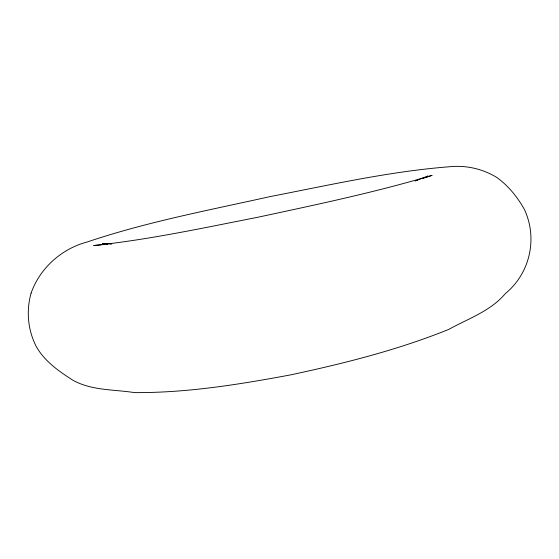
<?xml version="1.0" encoding="UTF-8"?>
<svg xmlns="http://www.w3.org/2000/svg" width="559" height="559" viewBox="0 0 559 559"><rect width="100%" height="100%" fill="white"/><g stroke="black" fill="none" stroke-linecap="round" stroke-linejoin="round"><path stroke-width="0.84" d="M426.601 176.923L427.998 176.001L415.204 180.927L417.615 180.131M422.436 178.545L432.086 175.365C374.782 192.457 316.177 204.699 257.755 217.269C203.308 227.946 148.911 239.685 93.681 245.541L102.311 244.723M104.044 244.556L107.496 244.227M110.088 243.983L111.814 243.822L102.248 243.563L104.715 243.99M31.115 293.077C26.035 310.951 27.824 330.062 36.293 346.615C44.734 361.449 58.786 371.162 72.831 380.197C91.711 390.72 113.75 389.357 134.516 392.607C186.818 392.928 238.595 384.543 289.869 375.033C343.771 363.539 397.442 350.102 448.653 329.44C468.246 318.623 490.62 311.118 505.441 293.496C530.121 273.288 537.898 238.19 524.342 209.359C517.361 196.922 508.466 185.909 496.86 177.489C482.745 168.874 466.15 165.052 449.688 166.736C389.155 171.445 329.747 185.029 270.263 196.558C208.947 210.212 146.849 221.853 87.239 241.977C61.735 248.65 39.892 268.103 31.115 293.077"/></g></svg>
